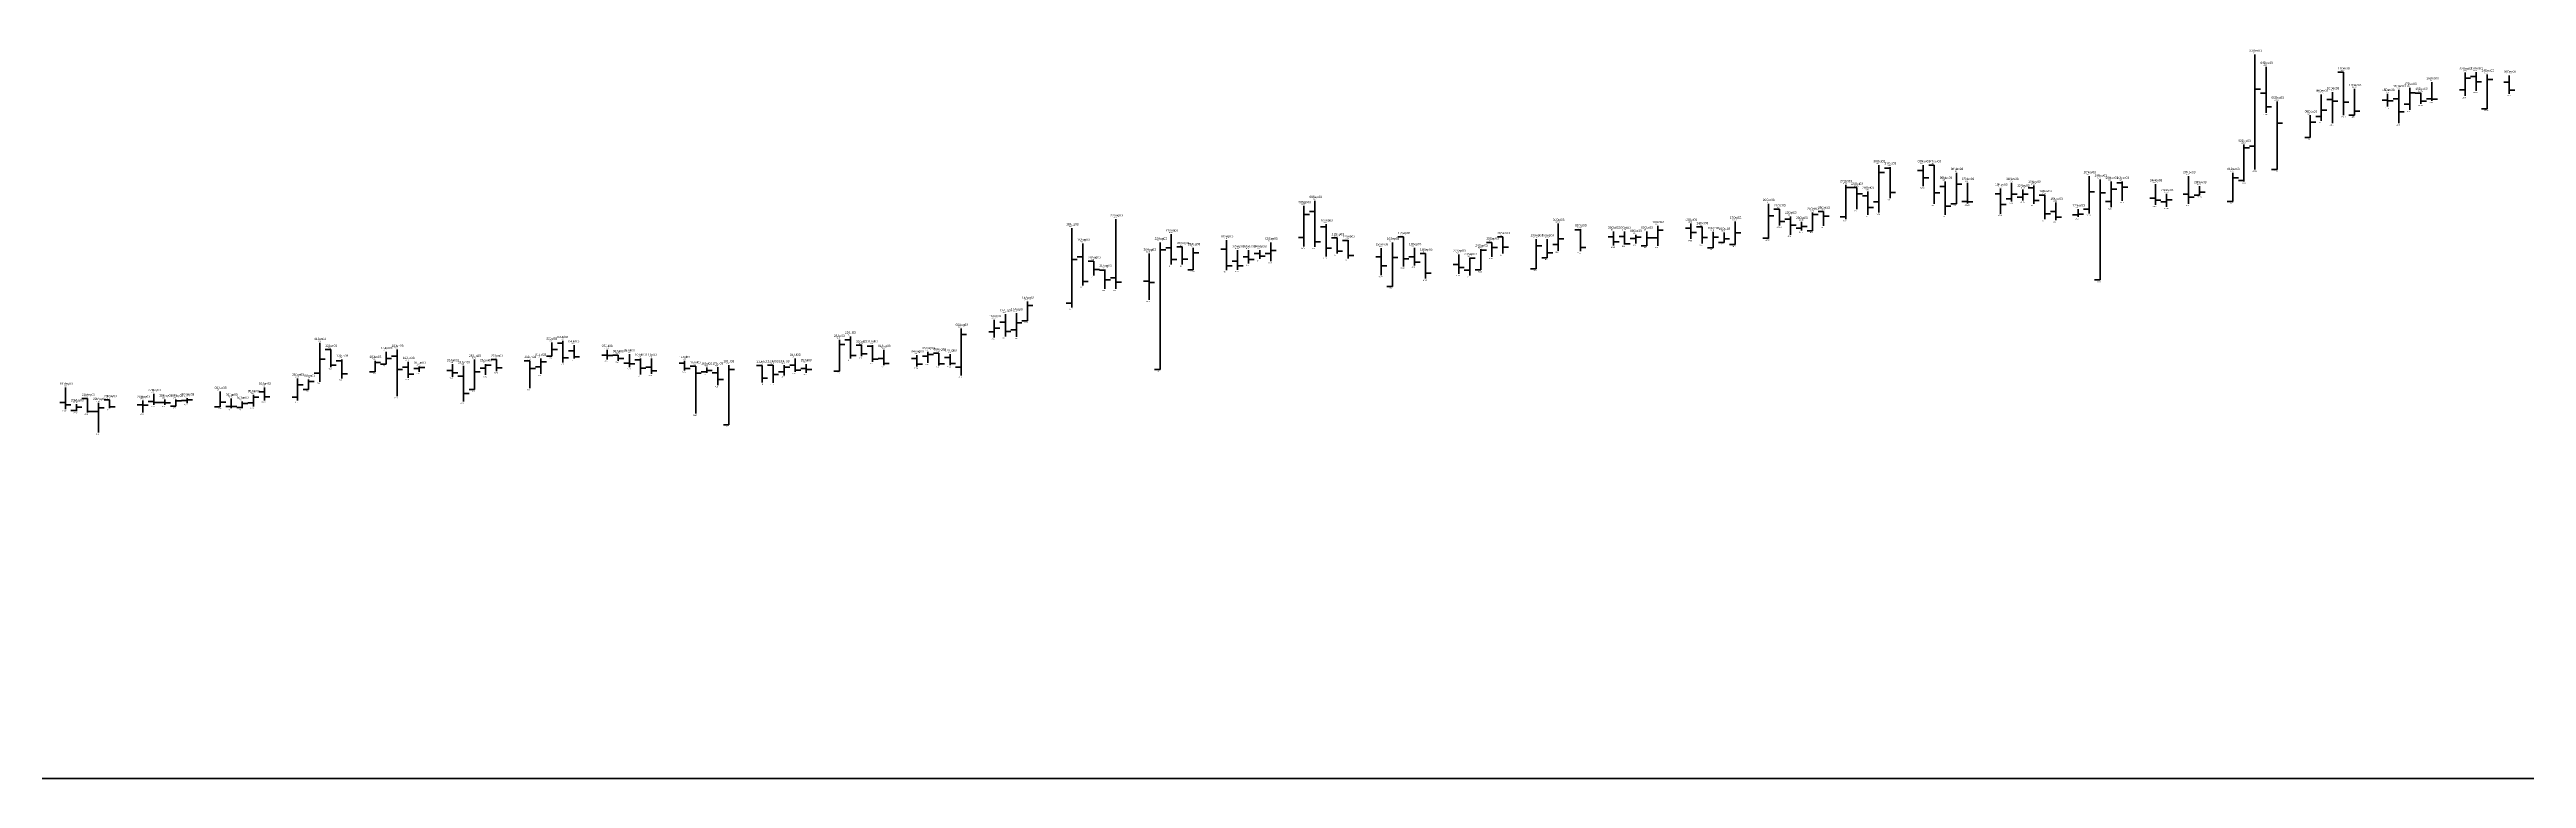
# Model space of a CAD drawing. Header units: inches. Extents: x 0 to 30000, y -20 to 2443.
# Drawn here: x 10585.6 to 10809.6, y 0 to 66 of the extents above; entities that cross this region are included whole.
import ezdxf

# ---------------------------------------------------------------- set-up
doc = ezdxf.new("R2010")
doc.units = ezdxf.units.IN
doc.header["$MEASUREMENT"] = 0
for name, color, linetype in [('axis', 7, 'Continuous'), ('DATE', 7, 'Continuous'), ('Graph', 7, 'Continuous'), ('Rate', 7, 'Continuous')]:
    doc.layers.add(name, color=color, linetype=linetype)
doc.styles.get("Standard").update_dxf_attribs({"font": 'arial.ttf'})

msp = doc.modelspace()

# ---------------------------------------------------------------- linework, layer by layer
at = {"layer": 'axis', "color": 7, "lineweight": 35}
msp.add_line((0, 0), (30000, 0), dxfattribs=at)
at = {"layer": 'Graph', "color": 3, "lineweight": 35}
for p, q in [((10785, 65.5), (10785, 55.11)), ((10804, 63.865), (10804, 61.75)), ((10804, 63.375), (10804.5, 63.375)), ((10806, 63.7), (10806, 60.6)), ((10806, 63.245), (10806.5, 63.245)), ((10785, 62.38), (10785.5, 62.38)), ((10787, 61.26), (10787, 55.1)), ((10791, 61.88), (10791, 59.5)), ((10791, 60.48), (10791.5, 60.48)), ((10794, 62.39), (10794, 60)), ((10799, 61), (10798.5, 61)), ((10799, 62.5), (10799, 60.5)), ((10799, 62.045), (10799.5, 62.045)), ((10804, 62.3), (10803.5, 62.3)), ((10806, 60.6), (10805.5, 60.6)), ((10787, 59.285), (10787.5, 59.285)), ((10790, 60), (10790, 58)), ((10790, 59.365), (10790.5, 59.365)), ((10791, 59.9), (10790.5, 59.9)), ((10794, 60), (10793.5, 60)), ((10794, 60.38), (10794.5, 60.38)), ((10784, 57.345), (10784, 54.01)), ((10784, 57.045), (10784.5, 57.045)), ((10785, 57.2), (10784.5, 57.2)), ((10790, 58), (10789.5, 58)), ((10751, 55.5), (10751, 51.2)), ((10751, 54.835), (10751.5, 54.835)), ((10758, 54.8), (10758, 52)), ((10758, 53.785), (10758.5, 53.785)), ((10763, 53.9), (10763, 52.2)), ((10770, 54.5), (10770, 51.11)), ((10771, 54.2), (10771, 45.1)), ((10772, 54), (10772, 51.7)), ((10783, 54.8), (10783, 52.205)), ((10783, 54.35), (10783.5, 54.35)), ((10784, 54.1), (10783.5, 54.1)), ((10787, 55.1), (10786.5, 55.1)), ((10699, 51.8), (10699, 48.12)), ((10741, 52), (10741, 48.865)), ((10748, 53.7), (10748, 50.6)), ((10748, 53.455), (10748.5, 53.455)), ((10751, 52.16), (10750.5, 52.16)), ((10758, 52), (10757.5, 52)), ((10763, 52.45), (10762.5, 52.45)), ((10763, 52.865), (10763.5, 52.865)), ((10764, 52.6), (10763.5, 52.6)), ((10764, 53.295), (10764, 52.305)), ((10764, 52.87), (10764.5, 52.87)), ((10770, 53.065), (10770.5, 53.065)), ((10771, 52.985), (10771.5, 52.985)), ((10772, 52.2), (10771.5, 52.2)), ((10772, 53.315), (10772.5, 53.315)), ((10777, 52.17), (10776.5, 52.17)), ((10777, 52.895), (10777, 51.71)), ((10777, 52.36), (10777.5, 52.36)), ((10780, 52.77), (10779.5, 52.77)), ((10780, 53.6), (10780, 52.77)), ((10780, 53.045), (10780.5, 53.045)), ((10783, 52.205), (10782.5, 52.205)), ((10678, 49.8), (10678, 42.605)), ((10699, 51.025), (10699.5, 51.025)), ((10722, 50.2), (10722, 47.75)), ((10730, 49.5), (10730, 48.2)), ((10731, 50), (10731, 48.2)), ((10731, 49.595), (10731.5, 49.595)), ((10736, 49.455), (10736, 48)), ((10737, 49.385), (10737, 48.5)), ((10738, 50.4), (10738, 48.3)), ((10738, 49.37), (10738.5, 49.37)), ((10741, 50.895), (10741.5, 50.895)), ((10744, 49.8), (10743.5, 49.8)), ((10744, 50.375), (10744, 49.585)), ((10744, 49.955), (10744.5, 49.955)), ((10745, 49.56), (10744.5, 49.56)), ((10745, 51.2), (10745, 49.555)), ((10745, 51.03), (10745.5, 51.03)), ((10748, 50.8), (10747.5, 50.8)), ((10769, 51), (10768.5, 51)), ((10769, 51.5), (10769, 50.8)), ((10769, 51.05), (10769.5, 51.05)), ((10770, 51.5), (10769.5, 51.5)), ((10686, 48.5), (10686, 37)), ((10686, 47.825), (10686.5, 47.825)), ((10689, 48), (10689, 46.01)), ((10689, 47.55), (10689.5, 47.55)), ((10696, 47.5), (10695.5, 47.5)), ((10696, 48.5), (10696, 46.805)), ((10696, 47.775), (10696.5, 47.775)), ((10699, 48.96), (10698.5, 48.96)), ((10707, 48.5), (10707, 44.5)), ((10707, 47.14), (10707.5, 47.14)), ((10714, 47.1), (10714, 45.5)), ((10714, 47.07), (10714.5, 47.07)), ((10715, 47.875), (10715, 46.005)), ((10715, 47.785), (10715.5, 47.785)), ((10720, 48.795), (10720, 46.1)), ((10720, 48.18), (10720.5, 48.18)), ((10721, 47.1), (10720.5, 47.1)), ((10721, 48.795), (10721, 47.1)), ((10721, 47.545), (10721.5, 47.545)), ((10722, 48.3), (10721.5, 48.3)), ((10722, 48.82), (10722.5, 48.82)), ((10729, 48.84), (10728.5, 48.84)), ((10729, 49.2), (10729, 48.4)), ((10729, 48.99), (10729.5, 48.99)), ((10730, 48.205), (10729.5, 48.205)), ((10730, 48.91), (10730.5, 48.91)), ((10731, 48.9), (10730.5, 48.9)), ((10736, 48), (10735.5, 48)), ((10736, 48.99), (10736.5, 48.99)), ((10737, 48.5), (10736.5, 48.5)), ((10737, 48.835), (10737.5, 48.835)), ((10738, 48.3), (10737.5, 48.3)), ((10741, 48.87), (10740.5, 48.87)), ((10678, 46.95), (10678.5, 46.95)), ((10689, 46.01), (10688.5, 46.01)), ((10714, 46), (10713.5, 46)), ((10715, 46.005), (10714.5, 46.005)), ((10720, 46.1), (10719.5, 46.1)), ((10771, 45.1), (10770.5, 45.1)), ((10674, 43.15), (10674, 41.4)), ((10674, 42.78), (10674.5, 42.78)), ((10678, 43), (10677.5, 43)), ((10707, 44.5), (10706.5, 44.5)), ((10668, 40.7), (10668, 36.45)), ((10671, 40.4), (10670.5, 40.4)), ((10671, 41.49), (10671, 39.9)), ((10671, 40.73), (10671.5, 40.73)), ((10673, 40.6), (10672.5, 40.6)), ((10673, 42.095), (10673, 39.96)), ((10673, 41.23), (10673.5, 41.23)), ((10674, 41.4), (10673.5, 41.4)), ((10610, 39.42), (10610, 35.9)), ((10616, 38.6), (10616, 37.5)), ((10631, 38.2), (10630.5, 38.2)), ((10631, 39.45), (10631, 38.2)), ((10631, 38.8), (10631.5, 38.8)), ((10657, 39.7), (10657, 36.85)), ((10657, 39.275), (10657.5, 39.275)), ((10665, 38.195), (10664.5, 38.195)), ((10665, 38.6), (10665, 37.61)), ((10665, 38.355), (10665.5, 38.355)), ((10668, 40.17), (10668.5, 40.17)), ((10608, 36.195), (10608, 34.2)), ((10609, 36.09), (10609, 35.2)), ((10609, 35.925), (10609.5, 35.925)), ((10610, 36.67), (10609.5, 36.67)), ((10610, 37.93), (10610.5, 37.93)), ((10615, 36.8), (10614.5, 36.8)), ((10615, 37.8), (10615, 36.79)), ((10615, 37.63), (10615.5, 37.63)), ((10616, 37.5), (10615.5, 37.5)), ((10616, 38), (10616.5, 38)), ((10619, 37.1), (10618.5, 37.1)), ((10619, 37.27), (10619, 36.8)), ((10619, 37.18), (10619.5, 37.18)), ((10624, 37.895), (10624, 35.2)), ((10624, 36.79), (10624.5, 36.79)), ((10625, 37.125), (10624.5, 37.125)), ((10625, 37.5), (10625, 36.505)), ((10625, 37.4), (10625.5, 37.4)), ((10630, 37.25), (10629.5, 37.25)), ((10630, 38), (10630, 36.6)), ((10630, 37.695), (10630.5, 37.695)), ((10645, 36.8), (10644.5, 36.8)), ((10645, 37.195), (10645, 36.7)), ((10645, 36.925), (10645.5, 36.925)), ((10647, 37.4), (10647, 32)), ((10647, 36.99), (10647.5, 36.99)), ((10652, 36.8), (10651.5, 36.8)), ((10652, 37.4), (10652, 36.45)), ((10652, 37.215), (10652.5, 37.215)), ((10657, 36.85), (10656.5, 36.85)), ((10668, 37.22), (10667.5, 37.22)), ((10686, 37), (10685.5, 37)), ((10588, 33.88), (10588, 33.225)), ((10590, 33.99), (10590, 31.3)), ((10597, 33.7), (10596.5, 33.7)), ((10597, 34.3), (10597, 33.7)), ((10597, 34.17), (10597.5, 34.17)), ((10598, 34.195), (10597.5, 34.195)), ((10598, 34.4), (10598, 33.95)), ((10598, 34.26), (10598.5, 34.26)), ((10601, 33.62), (10600.5, 33.62)), ((10601, 35), (10601, 33.62)), ((10601, 34.06), (10601.5, 34.06)), ((10603, 34.1), (10603, 33.5)), ((10603, 33.925), (10603.5, 33.925)), ((10604, 33.99), (10603.5, 33.99)), ((10604, 34.7), (10604, 33.655)), ((10604, 34.495), (10604.5, 34.495)), ((10608, 34.5), (10607.5, 34.5)), ((10608, 35.605), (10608.5, 35.605)), ((10609, 35.2), (10608.5, 35.2)), ((10624, 35.2), (10623.5, 35.2)), ((10588, 33.3), (10587.5, 33.3)), ((10588, 33.58), (10588.5, 33.58)), ((10590, 33.2), (10589.5, 33.2)), ((10590, 33.53), (10590.5, 33.53)), ((10603, 33.56), (10602.5, 33.56)), ((10647, 32), (10646.5, 32))]:
    msp.add_line(p, q, dxfattribs=at)
at = {"layer": 'Graph', "color": 1, "lineweight": 35}
for p, q in [((10786, 64.4), (10786, 60.215)), ((10793, 63.9), (10792.5, 63.9)), ((10793, 63.9), (10793, 60.02)), ((10801, 63), (10801, 61.3)), ((10805, 63.5), (10804.5, 63.5)), ((10805, 63.9), (10805, 62.205)), ((10805, 63.035), (10805.5, 63.035)), ((10808, 63), (10807.5, 63)), ((10808, 63.595), (10808, 61.95)), ((10786, 62), (10785.5, 62)), ((10786, 60.765), (10786.5, 60.765)), ((10792, 61.44), (10791.5, 61.44)), ((10792, 62.1), (10792, 59.3)), ((10792, 61.265), (10792.5, 61.265)), ((10793, 61.2), (10793.5, 61.2)), ((10797, 61.36), (10796.5, 61.36)), ((10797, 61.95), (10797, 60.8)), ((10797, 61.3), (10797.5, 61.3)), ((10798, 61.5), (10797.5, 61.5)), ((10798, 62.3), (10798, 59.3)), ((10800, 62), (10799.5, 62)), ((10800, 62.045), (10800, 61.03)), ((10800, 61.275), (10800.5, 61.275)), ((10801, 61.5), (10800.5, 61.5)), ((10801, 61.46), (10801.5, 61.46)), ((10808, 62.27), (10808.5, 62.27)), ((10798, 60.32), (10798.5, 60.32)), ((10752, 55.23), (10751.5, 55.23)), ((10752, 55.3), (10752, 52.5)), ((10755, 55), (10754.5, 55)), ((10755, 55.5), (10755, 53.6)), ((10755, 54.345), (10755.5, 54.345)), ((10756, 55.49), (10755.5, 55.49)), ((10756, 55.5), (10756, 52)), ((10757, 54), (10757, 51)), ((10759, 53.9), (10759, 52.01)), ((10773, 53.9), (10772.5, 53.9)), ((10773, 54), (10773, 52.27)), ((10776, 53.775), (10776, 51.9)), ((10779, 54.5), (10779, 52)), ((10700, 52.27), (10700, 48.1)), ((10749, 53.455), (10748.5, 53.455)), ((10749, 53.455), (10749, 51.5)), ((10749, 52.89), (10749.5, 52.89)), ((10750, 52.705), (10749.5, 52.705)), ((10750, 53.1), (10750, 51)), ((10750, 51.66), (10750.5, 51.66)), ((10752, 53.025), (10752.5, 53.025)), ((10756, 52.995), (10756.5, 52.995)), ((10757, 53.55), (10756.5, 53.55)), ((10757, 51.77), (10757.5, 51.77)), ((10759, 52.2), (10758.5, 52.2)), ((10759, 52.18), (10759.5, 52.18)), ((10762, 52.9), (10761.5, 52.9)), ((10762, 53.385), (10762, 51.1)), ((10762, 51.93), (10762.5, 51.93)), ((10765, 53.44), (10764.5, 53.44)), ((10765, 53.64), (10765, 52)), ((10765, 52.285), (10765.5, 52.285)), ((10766, 52.79), (10765.5, 52.79)), ((10766, 52.8), (10766, 50.6)), ((10767, 52.1), (10767, 50.5)), ((10773, 53.505), (10773.5, 53.505)), ((10776, 52.5), (10775.5, 52.5)), ((10776, 52.33), (10776.5, 52.33)), ((10779, 52.87), (10778.5, 52.87)), ((10779, 52.58), (10779.5, 52.58)), ((10682, 50.6), (10682, 44.3)), ((10700, 51.3), (10699.5, 51.3)), ((10701, 49.9), (10700.5, 49.9)), ((10701, 50.15), (10701, 47.225)), ((10724, 49.65), (10723.5, 49.65)), ((10724, 49.69), (10724, 47.7)), ((10727, 49.5), (10727, 48.21)), ((10728, 49.48), (10728, 48.3)), ((10734, 49.8), (10733.5, 49.8)), ((10734, 50.2), (10734, 48.81)), ((10734, 49.4), (10734.5, 49.4)), ((10735, 49.9), (10734.5, 49.9)), ((10735, 49.9), (10735, 48.4)), ((10742, 51.5), (10741.5, 51.5)), ((10742, 51.5), (10742, 50.04)), ((10742, 50.395), (10742.5, 50.395)), ((10743, 50.6), (10742.5, 50.6)), ((10743, 50.85), (10743, 49.2)), ((10743, 50.05), (10743.5, 50.05)), ((10746, 51.3), (10745.5, 51.3)), ((10746, 51.3), (10746, 50)), ((10746, 50.89), (10746.5, 50.89)), ((10766, 51.08), (10766.5, 51.08)), ((10767, 51.3), (10766.5, 51.3)), ((10767, 50.785), (10767.5, 50.785)), ((10679, 47.2), (10678.5, 47.2)), ((10679, 48.4), (10679, 44.6)), ((10685, 47.51), (10685, 43.3)), ((10687, 48), (10686.5, 48)), ((10687, 49.24), (10687, 46.5)), ((10688, 48.1), (10687.5, 48.1)), ((10688, 48.1), (10688, 46.505)), ((10692, 47.89), (10691.5, 47.89)), ((10692, 48.7), (10692, 46)), ((10693, 47.795), (10693, 46.025)), ((10694, 47.2), (10693.5, 47.2)), ((10694, 47.8), (10694, 46.6)), ((10695, 47.5), (10694.5, 47.5)), ((10695, 47.8), (10695, 47)), ((10695, 47.26), (10695.5, 47.26)), ((10700, 48.54), (10700.5, 48.54)), ((10701, 47.965), (10701.5, 47.965)), ((10702, 48.9), (10701.5, 48.9)), ((10702, 48.9), (10702, 47.5)), ((10702, 47.695), (10702.5, 47.695)), ((10703, 48.67), (10702.5, 48.67)), ((10703, 48.7), (10703, 47.05)), ((10703, 47.31), (10703.5, 47.31)), ((10706, 47.2), (10705.5, 47.2)), ((10706, 47.98), (10706, 45.53)), ((10708, 49), (10707.5, 49)), ((10708, 49), (10708, 46.31)), ((10709, 47.2), (10708.5, 47.2)), ((10709, 48), (10709, 46.4)), ((10710, 47.5), (10709.5, 47.5)), ((10710, 47.5), (10710, 45.225)), ((10713, 47.4), (10713, 45.66)), ((10716, 48.5), (10715.5, 48.5)), ((10716, 48.5), (10716, 47.205)), ((10716, 48.045), (10716.5, 48.045)), ((10717, 49), (10716.5, 49)), ((10717, 49), (10717, 47.5)), ((10717, 48.06), (10717.5, 48.06)), ((10724, 48.055), (10724.5, 48.055)), ((10727, 49), (10726.5, 49)), ((10727, 48.555), (10727.5, 48.555)), ((10728, 49.05), (10727.5, 49.05)), ((10728, 48.365), (10728.5, 48.365)), ((10735, 48.955), (10735.5, 48.955)), ((10679, 44.95), (10679.5, 44.95)), ((10680, 46.8), (10679.5, 46.8)), ((10680, 46.8), (10680, 45.5)), ((10680, 46.06), (10680.5, 46.06)), ((10681, 46), (10680.5, 46)), ((10681, 46.05), (10681, 44.3)), ((10681, 45.115), (10681.5, 45.115)), ((10682, 45.3), (10681.5, 45.3)), ((10682, 44.915), (10682.5, 44.915)), ((10685, 45), (10684.5, 45)), ((10685, 44.86), (10685.5, 44.86)), ((10687, 46.96), (10687.5, 46.96)), ((10688, 46.985), (10688.5, 46.985)), ((10692, 46.375), (10692.5, 46.375)), ((10693, 46.8), (10692.5, 46.8)), ((10693, 46.38), (10693.5, 46.38)), ((10694, 46.955), (10694.5, 46.955)), ((10706, 46.39), (10706.5, 46.39)), ((10708, 47.025), (10708.5, 47.025)), ((10709, 46.705), (10709.5, 46.705)), ((10710, 45.705), (10710.5, 45.705)), ((10713, 46.5), (10712.5, 46.5)), ((10713, 46.225), (10713.5, 46.225)), ((10672, 41.3), (10671.5, 41.3)), ((10672, 42.005), (10672, 40)), ((10672, 40.44), (10672.5, 40.44)), ((10611, 38.8), (10610.5, 38.8)), ((10611, 38.8), (10611, 37.205)), ((10617, 38.2), (10616.5, 38.2)), ((10617, 38.8), (10617, 34.58)), ((10632, 39.39), (10631.5, 39.39)), ((10632, 39.595), (10632, 37.63)), ((10633, 38.69), (10632.5, 38.69)), ((10633, 39.2), (10633, 38)), ((10633, 38.155), (10633.5, 38.155)), ((10636, 38.3), (10635.5, 38.3)), ((10636, 38.79), (10636, 37.9)), ((10636, 38.255), (10636.5, 38.255)), ((10637, 38.31), (10636.5, 38.31)), ((10637, 38.31), (10637, 37.8)), ((10638, 38.39), (10638, 37.22)), ((10658, 39.7), (10657.5, 39.7)), ((10658, 40), (10658, 38)), ((10658, 38.26), (10658.5, 38.26)), ((10659, 39.19), (10658.5, 39.19)), ((10659, 39.19), (10659, 38.2)), ((10659, 38.43), (10659.5, 38.43)), ((10660, 39.1), (10659.5, 39.1)), ((10660, 39.2), (10660, 37.7)), ((10661, 38.795), (10661, 37.4)), ((10664, 38.3), (10664, 37.26)), ((10666, 38.49), (10665.5, 38.49)), ((10666, 38.49), (10666, 37.35)), ((10667, 38.1), (10666.5, 38.1)), ((10667, 38.39), (10667, 37.405)), ((10611, 37.39), (10611.5, 37.39)), ((10612, 37.8), (10611.5, 37.8)), ((10612, 37.9), (10612, 36.2)), ((10612, 36.62), (10612.5, 36.62)), ((10617, 37.015), (10617.5, 37.015)), ((10618, 37.2), (10617.5, 37.2)), ((10618, 37.7), (10618, 36.255)), ((10618, 36.585), (10618.5, 36.585)), ((10622, 36.9), (10621.5, 36.9)), ((10622, 37.49), (10622, 36.35)), ((10622, 36.7), (10622.5, 36.7)), ((10623, 36.4), (10622.5, 36.4)), ((10623, 37.32), (10623, 34.1)), ((10626, 37.9), (10625.5, 37.9)), ((10626, 37.9), (10626, 36.865)), ((10626, 37.14), (10626.5, 37.14)), ((10629, 37.79), (10628.5, 37.79)), ((10629, 37.79), (10629, 35.3)), ((10629, 37.095), (10629.5, 37.095)), ((10632, 38.05), (10632.5, 38.05)), ((10637, 38), (10637.5, 38)), ((10638, 37.58), (10637.5, 37.58)), ((10638, 37.505), (10638.5, 37.505)), ((10639, 37.89), (10638.5, 37.89)), ((10639, 37.995), (10639, 36.55)), ((10639, 37.115), (10639.5, 37.115)), ((10640, 37.205), (10639.5, 37.205)), ((10640, 37.99), (10640, 36.6)), ((10640, 36.87), (10640.5, 36.87)), ((10643, 37.575), (10642.5, 37.575)), ((10643, 37.78), (10643, 36.915)), ((10643, 37.09), (10643.5, 37.09)), ((10644, 37.3), (10643.5, 37.3)), ((10644, 37.3), (10644, 33.01)), ((10644, 36.665), (10644.5, 36.665)), ((10646, 36.7), (10645.5, 36.7)), ((10646, 37.2), (10646, 35.6)), ((10646, 36.095), (10646.5, 36.095)), ((10650, 37.35), (10649.5, 37.35)), ((10650, 37.365), (10650, 35.825)), ((10650, 36.205), (10650.5, 36.205)), ((10651, 37.4), (10650.5, 37.4)), ((10651, 37.4), (10651, 35.8)), ((10651, 36.54), (10651.5, 36.54)), ((10653, 37.4), (10652.5, 37.4)), ((10653, 38), (10653, 36.8)), ((10653, 36.955), (10653.5, 36.955)), ((10654, 37.1), (10653.5, 37.1)), ((10654, 37.5), (10654, 36.7)), ((10654, 37.005), (10654.5, 37.005)), ((10660, 37.95), (10660.5, 37.95)), ((10661, 38), (10660.5, 38)), ((10661, 37.555), (10661.5, 37.555)), ((10664, 38), (10663.5, 38)), ((10664, 37.495), (10664.5, 37.495)), ((10666, 37.53), (10666.5, 37.53)), ((10667, 37.535), (10667.5, 37.535)), ((10587, 34.005), (10586.5, 34.005)), ((10587, 35.37), (10587, 33.41)), ((10587, 33.8), (10587.5, 33.8)), ((10589, 34.38), (10588.5, 34.38)), ((10589, 34.38), (10589, 33.1)), ((10591, 34.25), (10590.5, 34.25)), ((10591, 34.25), (10591, 33.5)), ((10591, 33.625), (10591.5, 33.625)), ((10594, 33.805), (10593.5, 33.805)), ((10594, 34.19), (10594, 33.105)), ((10594, 33.77), (10594.5, 33.77)), ((10595, 34.1), (10594.5, 34.1)), ((10595, 34.8), (10595, 33.81)), ((10595, 34.005), (10595.5, 34.005)), ((10596, 34.03), (10595.5, 34.03)), ((10596, 34.3), (10596, 33.8)), ((10596, 33.975), (10596.5, 33.975)), ((10602, 33.655), (10601.5, 33.655)), ((10602, 34.37), (10602, 33.5)), ((10602, 33.64), (10602.5, 33.64)), ((10605, 34.995), (10604.5, 34.995)), ((10605, 35.38), (10605, 34.21)), ((10605, 34.54), (10605.5, 34.54)), ((10623, 34.825), (10623.5, 34.825)), ((10589, 33.21), (10589.5, 33.21))]:
    msp.add_line(p, q, dxfattribs=at)

# ---------------------------------------------------------------- texts
at = {"layer": 'DATE'}
for s, p in [('03Dec03', (10784.5, 65.75)), ('04Dec03', (10785.5, 64.65)), ('11Dec03', (10792.5, 64.15)), ('12Dec03', (10793.5, 62.64)), ('16Dec03', (10797.5, 62.55)), ('17Dec03', (10798.5, 62.75)), ('19Dec03', (10800.5, 63.25)), ('22Dec03', (10803.5, 64.115)), ('23Dec03', (10804.5, 64.15)), ('24Dec03', (10805.5, 63.95)), ('26Dec03', (10807.5, 63.845)), ('05Dec03', (10786.5, 61.51)), ('09Dec03', (10790.5, 62.13)), ('10Dec03', (10791.5, 62.35)), ('15Dec03', (10796.5, 62.2)), ('18Dec03', (10799.5, 62.295)), ('08Dec03', (10789.5, 60.25)), ('02Dec03', (10783.5, 57.595)), ('27Oct03', (10747.5, 53.95)), ('28Oct03', (10748.5, 53.705)), ('30Oct03', (10750.5, 55.75)), ('31Oct03', (10751.5, 55.55)), ('03Nov03', (10754.5, 55.75)), ('04Nov03', (10755.5, 55.75)), ('05Nov03', (10756.5, 54.25)), ('06Nov03', (10757.5, 55.05)), ('07Nov03', (10758.5, 54.15)), ('10Nov03', (10761.5, 53.635)), ('11Nov03', (10762.5, 54.15)), ('13Nov03', (10764.5, 53.89)), ('18Nov03', (10769.5, 54.75)), ('19Nov03', (10770.5, 54.45)), ('20Nov03', (10771.5, 54.25)), ('21Nov03', (10772.5, 54.25)), ('24Nov03', (10775.5, 54.025)), ('27Nov03', (10778.5, 54.75)), ('28Nov03', (10779.5, 53.85)), ('01Dec03', (10782.5, 55.05)), ('08Sep03', (10698.5, 52.05)), ('09Sep03', (10699.5, 52.52)), ('20Oct03', (10740.5, 52.25)), ('21Oct03', (10741.5, 51.75)), ('24Oct03', (10744.5, 51.45)), ('25Oct03', (10745.5, 51.55)), ('29Oct03', (10749.5, 53.35)), ('12Nov03', (10763.5, 53.545)), ('14Nov03', (10765.5, 53.05)), ('15Nov03', (10766.5, 52.35)), ('17Nov03', (10768.5, 51.75)), ('25Nov03', (10776.5, 53.145)), ('18Aug03', (10677.5, 50.05)), ('22Aug03', (10681.5, 50.85)), ('27Aug03', (10686.5, 49.49)), ('10Sep03', (10700.5, 50.4)), ('11Sep03', (10701.5, 49.15)), ('17Sep03', (10707.5, 49.25)), ('26Sep03', (10716.5, 49.25)), ('01Oct03', (10721.5, 50.45)), ('03Oct03', (10723.5, 49.94)), ('06Oct03', (10726.5, 49.75)), ('07Oct03', (10727.5, 49.73)), ('08Oct03', (10728.5, 49.45)), ('09Oct03', (10729.5, 49.75)), ('10Oct03', (10730.5, 50.25)), ('13Oct03', (10733.5, 50.45)), ('14Oct03', (10734.5, 50.15)), ('15Oct03', (10735.5, 49.705)), ('16Oct03', (10736.5, 49.635)), ('17Oct03', (10737.5, 50.65)), ('22Oct03', (10742.5, 51.1)), ('23Oct03', (10743.5, 50.625)), ('19Aug03', (10678.5, 48.65)), ('20Aug03', (10679.5, 47.05)), ('25Aug03', (10684.5, 47.76)), ('26Aug03', (10685.5, 48.75)), ('28Aug03', (10687.5, 48.35)), ('29Aug03', (10688.5, 48.25)), ('01Sep03', (10691.5, 48.95)), ('02Sep03', (10692.5, 48.045)), ('03Sep03', (10693.5, 48.05)), ('04Sep03', (10694.5, 48.05)), ('05Sep03', (10695.5, 48.75)), ('12Sep03', (10702.5, 48.95)), ('15Sep03', (10705.5, 48.23)), ('16Sep03', (10706.5, 48.75)), ('18Sep03', (10708.5, 48.25)), ('19Sep03', (10709.5, 47.75)), ('22Sep03', (10712.5, 47.65)), ('23Sep03', (10713.5, 47.35)), ('24Sep03', (10714.5, 48.125)), ('25Sep03', (10715.5, 48.75)), ('29Sep03', (10719.5, 49.045)), ('30Sep03', (10720.5, 49.045)), ('21Aug03', (10680.5, 46.3)), ('14Aug03', (10673.5, 43.4)), ('29Jul03', (10657.5, 40.25)), ('08Aug03', (10667.5, 40.95)), ('11Aug03', (10670.5, 41.74)), ('12Aug03', (10671.5, 42.255)), ('13Aug03', (10672.5, 42.345)), ('11Jun03', (10609.5, 39.67)), ('12Jun03', (10610.5, 39.05)), ('13Jun03', (10611.5, 38.15)), ('16Jun03', (10614.5, 38.05)), ('17Jun03', (10615.5, 38.85)), ('18Jun03', (10616.5, 39.05)), ('19Jun03', (10617.5, 37.95)), ('25Jun03', (10623.5, 38.145)), ('27Jun03', (10625.5, 38.15)), ('30Jun03', (10628.5, 38.04)), ('01Jul03', (10629.5, 38.25)), ('02Jul03', (10630.5, 39.7)), ('03Jul03', (10631.5, 39.845)), ('04Jul03', (10632.5, 39.45)), ('07Jul03', (10635.5, 39.04)), ('08Jul03', (10636.5, 38.56)), ('09Jul03', (10637.5, 38.64)), ('10Jul03', (10638.5, 38.245)), ('11Jul03', (10639.5, 38.24)), ('14Jul03', (10642.5, 38.03)), ('24Jul03', (10652.5, 38.25)), ('28Jul03', (10656.5, 39.95)), ('30Jul03', (10658.5, 39.44)), ('31Jul03', (10659.5, 39.45)), ('01Aug03', (10660.5, 39.045)), ('04Aug03', (10663.5, 38.55)), ('05Aug03', (10664.5, 38.85)), ('06Aug03', (10665.5, 38.74)), ('07Aug03', (10666.5, 38.64)), ('09Jun03', (10607.5, 36.445)), ('10Jun03', (10608.5, 36.34)), ('20Jun03', (10618.5, 37.52)), ('23Jun03', (10621.5, 37.74)), ('24Jun03', (10622.5, 37.57)), ('26Jun03', (10624.5, 37.75)), ('15Jul03', (10643.5, 37.55)), ('16Jul03', (10644.5, 37.445)), ('17Jul03', (10645.5, 37.45)), ('18Jul03', (10646.5, 37.65)), ('21Jul03', (10649.5, 37.615)), ('22Jul03', (10650.5, 37.65)), ('23Jul03', (10651.5, 37.65)), ('25Jul03', (10653.5, 37.75)), ('19May03', (10586.5, 35.62)), ('20May03', (10587.5, 34.13)), ('21May03', (10588.5, 34.63)), ('22May03', (10589.5, 34.24)), ('23May03', (10590.5, 34.5)), ('26May03', (10593.5, 34.44)), ('27May03', (10594.5, 35.05)), ('28May03', (10595.5, 34.55)), ('29May03', (10596.5, 34.55)), ('30May03', (10597.5, 34.65)), ('02Jun03', (10600.5, 35.25)), ('03Jun03', (10601.5, 34.62)), ('04Jun03', (10602.5, 34.35)), ('05Jun03', (10603.5, 34.95)), ('06Jun03', (10604.5, 35.63))]:
    msp.add_text(s, height=0.2, dxfattribs=at).set_placement(p)
at = {"layer": 'Rate'}
for s, p in [('131', (10784.75, 65.6)), ('128.8', (10785.75, 64.5)), ('127.8', (10792.75, 64)), ('126', (10800.75, 63.1)), ('127.73', (10803.75, 63.965)), ('127.8', (10804.75, 64)), ('127.4', (10805.75, 63.8)), ('127.19', (10807.75, 63.695)), ('122.52', (10786.75, 61.36)), ('123.76', (10790.75, 61.98)), ('124.2', (10791.75, 62.2)), ('124.78', (10793.75, 62.49)), ('123.9', (10796.75, 62.05)), ('121.6', (10796.75, 60.6)), ('124.6', (10797.75, 62.4)), ('125', (10798.75, 62.6)), ('124.09', (10799.75, 62.145)), ('122.06', (10799.75, 60.83)), ('122.6', (10800.75, 61.1)), ('123.5', (10803.75, 61.55)), ('124.41', (10804.75, 62.005)), ('121.2', (10805.75, 60.4)), ('123.9', (10807.75, 61.75)), ('120.43', (10785.75, 60.015)), ('120', (10789.75, 60.1)), ('119', (10790.75, 59.3)), ('118.6', (10791.75, 59.1)), ('120.04', (10792.75, 59.82)), ('120', (10793.75, 59.8)), ('118.6', (10797.75, 59.1)), ('121', (10798.75, 60.3)), ('114.69', (10783.75, 57.445)), ('116', (10789.75, 57.8)), ('107.4', (10747.75, 53.8)), ('111', (10750.75, 55.6)), ('110.6', (10751.75, 55.4)), ('111', (10754.75, 55.6)), ('111', (10755.75, 55.6)), ('108', (10756.75, 54.1)), ('109.6', (10757.75, 54.9)), ('107.8', (10758.75, 54)), ('107.8', (10762.75, 54)), ('107.28', (10764.75, 53.74)), ('109', (10769.75, 54.6)), ('108.4', (10770.75, 54.3)), ('108', (10771.75, 54.1)), ('108', (10772.75, 54.1)), ('107.55', (10775.75, 53.875)), ('109', (10778.75, 54.6)), ('107.2', (10779.75, 53.7)), ('109.6', (10782.75, 54.9)), ('108.02', (10783.75, 53.81)), ('110.22', (10784.75, 54.91)), ('110.2', (10786.75, 54.9)), ('103.6', (10698.75, 51.9)), ('104.54', (10699.75, 52.37)), ('104', (10740.75, 52.1)), ('103', (10741.75, 51.6)), ('106.91', (10748.75, 53.555)), ('106.2', (10749.75, 53.2)), ('105', (10751.75, 52.3)), ('107.2', (10754.75, 53.4)), ('104', (10755.75, 51.8)), ('104', (10757.75, 51.8)), ('104.02', (10758.75, 51.81)), ('106.77', (10761.75, 53.485)), ('104.4', (10762.75, 52)), ('106.59', (10763.75, 53.395)), ('104.61', (10763.75, 52.105)), ('104', (10764.75, 51.8)), ('105.6', (10765.75, 52.9)), ('104.2', (10766.75, 52.2)), ('103', (10768.75, 51.6)), ('103.4', (10771.75, 51.5)), ('104.54', (10772.75, 52.07)), ('103.8', (10775.75, 51.7)), ('105.79', (10776.75, 52.995)), ('103.42', (10776.75, 51.51)), ('104', (10778.75, 51.8)), ('105.54', (10779.75, 52.57)), ('104.41', (10782.75, 52.005)), ('99.6', (10677.75, 49.9)), ('101.2', (10681.75, 50.7)), ('98.48', (10686.75, 49.34)), ('100.3', (10700.75, 50.25)), ('100.4', (10721.75, 50.3)), ('99.38', (10723.75, 49.79)), ('99', (10726.75, 49.6)), ('98.96', (10727.75, 49.58)), ('98.4', (10728.75, 49.3)), ('99', (10729.75, 49.6)), ('100', (10730.75, 50.1)), ('100.4', (10733.75, 50.3)), ('99.8', (10734.75, 50)), ('98.91', (10735.75, 49.555)), ('98.77', (10736.75, 49.485)), ('100.8', (10737.75, 50.5)), ('100.08', (10741.75, 49.84)), ('101.7', (10742.75, 50.95)), ('99.17', (10743.75, 49.385)), ('100.75', (10743.75, 50.475)), ('99.11', (10744.75, 49.355)), ('102.4', (10744.75, 51.3)), ('102.6', (10745.75, 51.4)), ('100', (10745.75, 49.8)), ('101.2', (10747.75, 50.4)), ('103', (10748.75, 51.3)), ('102', (10749.75, 50.8)), ('102.4', (10750.75, 51)), ('102', (10756.75, 50.8)), ('102.2', (10761.75, 50.9)), ('101.2', (10765.75, 50.4)), ('101', (10766.75, 50.3)), ('101.6', (10768.75, 50.6)), ('102.22', (10769.75, 50.91)), ('96.8', (10678.75, 48.5)), ('95.02', (10684.75, 47.61)), ('97', (10685.75, 48.6)), ('96.2', (10687.75, 48.2)), ('96', (10688.75, 48.1)), ('97.4', (10691.75, 48.8)), ('95.59', (10692.75, 47.895)), ('95.6', (10693.75, 47.9)), ('95.6', (10694.75, 47.9)), ('97', (10695.75, 48.6)), ('96.24', (10698.75, 47.92)), ('96.2', (10699.75, 47.9)), ('94.45', (10700.75, 47.025)), ('97.8', (10701.75, 49)), ('95', (10701.75, 47.3)), ('97.4', (10702.75, 48.8)), ('95.96', (10705.75, 48.08)), ('97', (10706.75, 48.6)), ('98', (10707.75, 49.1)), ('96', (10708.75, 48.1)), ('95', (10709.75, 47.6)), ('94.8', (10712.75, 47.5)), ('94.2', (10713.75, 47.2)), ('95.75', (10714.75, 47.975)), ('97', (10715.75, 48.6)), ('94.41', (10715.75, 47.005)), ('98', (10716.75, 49.1)), ('95', (10716.75, 47.3)), ('97.59', (10719.75, 48.895)), ('97.59', (10720.75, 48.895)), ('95.5', (10721.75, 47.55)), ('95.4', (10723.75, 47.5)), ('96.42', (10726.75, 48.01)), ('96.6', (10727.75, 48.1)), ('96.8', (10728.75, 48.2)), ('96.4', (10729.75, 48)), ('96.4', (10730.75, 48)), ('97.62', (10733.75, 48.61)), ('96.8', (10734.75, 48.2)), ('96', (10735.75, 47.8)), ('97', (10736.75, 48.3)), ('96.6', (10737.75, 48.1)), ('97.73', (10740.75, 48.665)), ('98.4', (10742.75, 49)), ('93.6', (10679.75, 46.9)), ('91', (10679.75, 45.3)), ('92.1', (10680.75, 46.15)), ('93', (10686.75, 46.3)), ('93.01', (10687.75, 46.305)), ('92.02', (10688.75, 45.81)), ('92', (10691.75, 45.8)), ('92.05', (10692.75, 45.825)), ('93.2', (10693.75, 46.4)), ('94', (10694.75, 46.8)), ('93.61', (10695.75, 46.605)), ('94.1', (10702.75, 46.85)), ('91.06', (10705.75, 45.33)), ('92.62', (10707.75, 46.11)), ('92.8', (10708.75, 46.2)), ('90.45', (10709.75, 45.025)), ('91.32', (10712.75, 45.46)), ('91', (10713.75, 45.3)), ('92.01', (10714.75, 45.805)), ('92.2', (10719.75, 45.9)), ('94.2', (10720.75, 46.9)), ('90.2', (10770.75, 44.9)), ('86.3', (10673.75, 43.25)), ('89.2', (10678.75, 44.4)), ('88.6', (10680.75, 44.1)), ('88.6', (10681.75, 44.1)), ('86.6', (10684.75, 43.1)), ('89', (10706.75, 44.3)), ('81.4', (10667.75, 40.8)), ('82.98', (10670.75, 41.59)), ('84.01', (10671.75, 42.105)), ('84.19', (10672.75, 42.195)), ('82.8', (10673.75, 41.2)), ('85.21', (10677.75, 42.405)), ('78.84', (10609.75, 39.52)), ('77.6', (10610.75, 38.9)), ('75.8', (10611.75, 38)), ('77.2', (10615.75, 38.7)), ('77.6', (10616.75, 38.9)), ('75.79', (10623.75, 37.995)), ('75.8', (10625.75, 38)), ('76', (10629.75, 38.1)), ('78.9', (10630.75, 39.55)), ('76.4', (10630.75, 38)), ('79.19', (10631.75, 39.695)), ('78.4', (10632.75, 39.3)), ('77.58', (10635.75, 38.89)), ('76.62', (10636.75, 38.41)), ('76.78', (10637.75, 38.49)), ('75.99', (10638.75, 38.095)), ('75.98', (10639.75, 38.09)), ('76', (10652.75, 38.1)), ('79.4', (10656.75, 39.8)), ('80', (10657.75, 40.1)), ('78.38', (10658.75, 39.29)), ('76.4', (10658.75, 38)), ('78.4', (10659.75, 39.3)), ('77.59', (10660.75, 38.895)), ('76.6', (10663.75, 38.4)), ('77.2', (10664.75, 38.7)), ('76.98', (10665.75, 38.59)), ('76.78', (10666.75, 38.49)), ('79.8', (10670.75, 39.7)), ('80', (10671.75, 39.8)), ('79.92', (10672.75, 39.76)), ('72.39', (10607.75, 36.295)), ('72.18', (10608.75, 36.19)), ('74.41', (10610.75, 37.005)), ('72.4', (10611.75, 36)), ('75.6', (10614.75, 37.9)), ('73.58', (10614.75, 36.59)), ('75', (10615.75, 37.3)), ('75.4', (10617.75, 37.8)), ('72.51', (10617.75, 36.055)), ('74.54', (10618.75, 37.37)), ('73.6', (10618.75, 36.6)), ('74.98', (10621.75, 37.59)), ('72.7', (10621.75, 36.15)), ('74.64', (10622.75, 37.42)), ('75', (10624.75, 37.6)), ('73.01', (10624.75, 36.305)), ('73.73', (10625.75, 36.665)), ('75.58', (10628.75, 37.89)), ('73.2', (10629.75, 36.4)), ('75.26', (10631.75, 37.43)), ('76', (10632.75, 37.8)), ('75.8', (10635.75, 37.7)), ('75.6', (10636.75, 37.6)), ('74.44', (10637.75, 37.02)), ('73.1', (10638.75, 36.35)), ('73.2', (10639.75, 36.4)), ('75.56', (10642.75, 37.88)), ('73.83', (10642.75, 36.715)), ('74.6', (10643.75, 37.4)), ('74.39', (10644.75, 37.295)), ('73.4', (10644.75, 36.5)), ('74.4', (10645.75, 37.3)), ('74.8', (10646.75, 37.5)), ('74.73', (10649.75, 37.465)), ('74.8', (10650.75, 37.5)), ('74.8', (10651.75, 37.5)), ('72.9', (10651.75, 36.25)), ('73.6', (10652.75, 36.6)), ('75', (10653.75, 37.6)), ('73.4', (10653.75, 36.5)), ('73.7', (10656.75, 36.65)), ('76', (10657.75, 37.8)), ('75.4', (10659.75, 37.5)), ('74.8', (10660.75, 37.2)), ('74.52', (10663.75, 37.06)), ('75.22', (10664.75, 37.41)), ('74.7', (10665.75, 37.15)), ('74.81', (10666.75, 37.205)), ('72.9', (10667.75, 36.25)), ('74', (10685.75, 36.8)), ('70.74', (10586.75, 35.47)), ('67.76', (10587.75, 33.98)), ('68.76', (10588.75, 34.48)), ('67.98', (10589.75, 34.09)), ('68.5', (10590.75, 34.35)), ('68.38', (10593.75, 34.29)), ('69.6', (10594.75, 34.9)), ('67.62', (10594.75, 33.61)), ('68.6', (10595.75, 34.4)), ('67.6', (10595.75, 33.6)), ('68.6', (10596.75, 34.4)), ('67.4', (10596.75, 33.5)), ('68.8', (10597.75, 34.5)), ('67.9', (10597.75, 33.75)), ('70', (10600.75, 35.1)), ('68.74', (10601.75, 34.47)), ('68.2', (10602.75, 34.2)), ('69.4', (10603.75, 34.8)), ('70.76', (10604.75, 35.48)), ('68.42', (10604.75, 34.01)), ('68.4', (10607.75, 34)), ('70.4', (10608.75, 35)), ('71.8', (10609.75, 35.7)), ('69.16', (10616.75, 34.38)), ('68.2', (10622.75, 33.9)), ('70.4', (10623.75, 35)), ('70.6', (10628.75, 35.1)), ('71.2', (10645.75, 35.4)), ('71.65', (10649.75, 35.625)), ('71.6', (10650.75, 35.6)), ('66.82', (10586.75, 33.21)), ('66.45', (10587.75, 33.025)), ('66.2', (10588.75, 32.9)), ('67', (10590.75, 33.3)), ('66.21', (10593.75, 32.905)), ('67.24', (10600.75, 33.42)), ('67', (10601.75, 33.3)), ('67', (10602.75, 33.3)), ('67.31', (10603.75, 33.455)), ('66.02', (10643.75, 32.81)), ('64', (10646.75, 31.8)), ('62.6', (10589.75, 31.1))]:
    msp.add_text(s, height=0.1, dxfattribs=at).set_placement(p)

doc.saveas('drawing.dxf')
